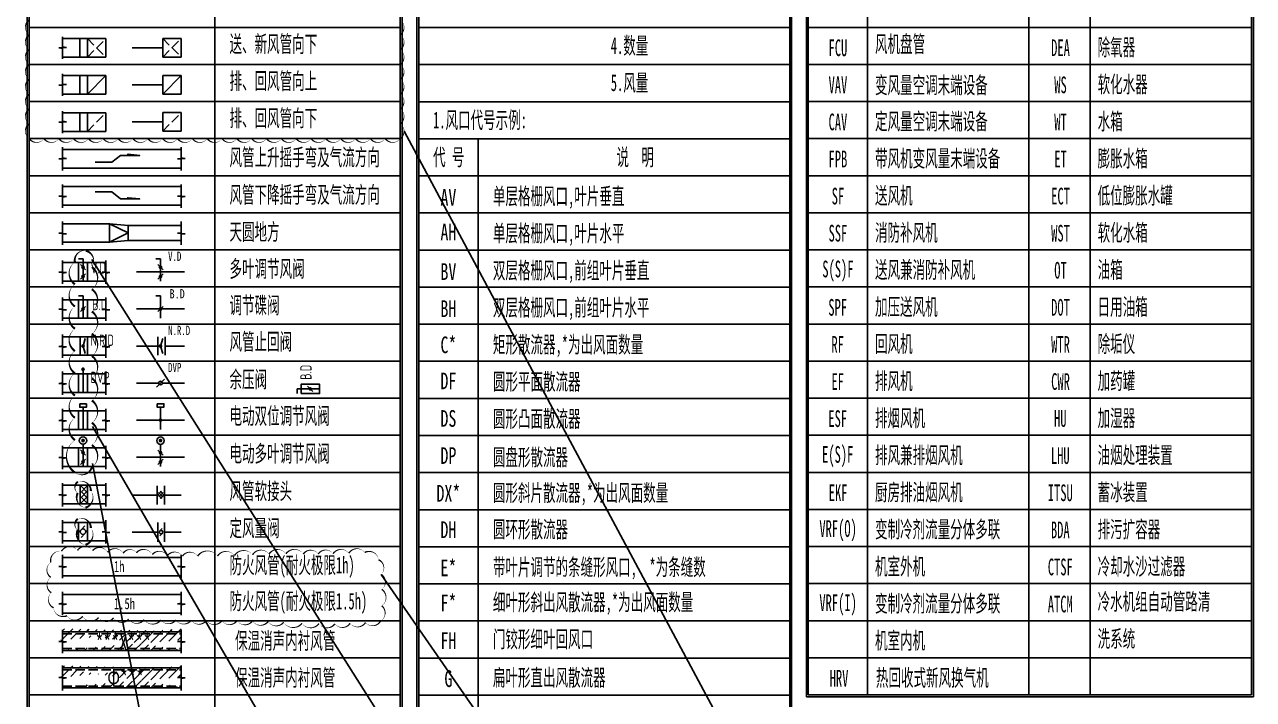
# Model space of a CAD drawing. Extents: x -671963 to 2381076, y -56129 to 1796010.
# Drawn here: x 22020 to 55144, y 24330 to 42527 of the extents above; entities that cross this region are included whole.
import ezdxf
from ezdxf.enums import TextEntityAlignment as Align

# ---------------------------------------------------------------- set-up
doc = ezdxf.new("R2010")
doc.units = 0
doc.header["$LTSCALE"] = 1000
doc.linetypes.add('DASH', pattern=[0.35, 0.25, -0.1])
doc.layers.get('0').update_dxf_attribs({"linetype": 'CONTINUOUS'})
for name, color, linetype in [('H-DAPP-AAPP', 3, 'CONTINUOUS'), ('H-DAPP-DAMP', 3, 'CONTINUOUS'), ('H-DAPP-EDAMP', 31, 'CONTINUOUS'), ('H-DIMS', 7, 'CONTINUOUS'), ('H-DIMS-DUCT', 7, 'CONTINUOUS'), ('H-DUCT', 2, 'CONTINUOUS'), ('H-DUCT-APPE', 7, 'CONTINUOUS'), ('H-EQUP-DAMP', 3, 'CONTINUOUS')]:
    doc.layers.add(name, color=color, linetype=linetype)
doc.layers.add('审图', color=6, linetype='CONTINUOUS', plot=False)
doc.styles.add('TH-STYLE1', font='', dxfattribs={"width": 0.7})
doc.styles.add('TH-STYLE3', font='tssdeng.shx', dxfattribs={"width": 0.8, "bigfont": 'tssdchn.shx'})
doc.styles.get('TH-STYLE1').set_extended_font_data('STFangsong')

# ---------------------------------------------------------------- blocks, each defined once
blk = doc.blocks.new('*U59')
at = {"layer": 'H-DAPP-DAMP'}
for p, q in [((500, -125), (-100, -125)), ((-100, -125), (-100, -250)), ((54, -196), (196, -54)), ((446, -196), (304, -54))]:
    blk.add_line(p, q, dxfattribs=at)
at = {"layer": 'H-DAPP-DAMP', "const_width": 50}
for points in [[(100, -125, 1), (150, -125, 1)], [(400, -125, -1), (350, -125, -1)]]:
    blk.add_lwpolyline(points, format="xyb", close=True, dxfattribs=at)
at = {"layer": 'H-DIMS-DUCT', "insert": (-297, 80), "char_height": 250, "width": 408.39, "attachment_point": 1, "rotation": 90, "style": 'TH-STYLE1'}
blk.add_mtext('V.D', dxfattribs=at)
blk = doc.blocks.new('*U64')
at = {"layer": 'H-DAPP-DAMP'}
for p, q in [((500, -125), (-100, -125)), ((-100, -125), (-100, -250)), ((321, -196), (179, -54))]:
    blk.add_line(p, q, dxfattribs=at)
at = {"layer": 'H-DAPP-DAMP', "const_width": 50}
for points in [[(225, -125, 1), (275, -125, 1)], [(275, -125, -1), (225, -125, -1)]]:
    blk.add_lwpolyline(points, format="xyb", close=True, dxfattribs=at)
at = {"layer": 'H-DIMS-DUCT', "style": 'TH-STYLE1', "width": 0.8}
blk.add_text('B.D', height=250, rotation=90, dxfattribs=at).set_placement((-158, 324), align=Align.MIDDLE)
blk = doc.blocks.new('*U63')
at = {"layer": 'H-DAPP-DAMP'}
for p, q in [((500, 0), (0, 0)), ((0, -200), (500, -200)), ((250, -125), (50, -65)), ((250, -125), (450, -65))]:
    blk.add_line(p, q, dxfattribs=at)
at = {"layer": 'H-DAPP-DAMP', "const_width": 50}
blk.add_lwpolyline([(225, -125, 1), (275, -125, 1)], format="xyb", close=True, dxfattribs=at)
at = {"layer": 'H-DIMS-DUCT', "insert": (-297, 80), "char_height": 250, "width": 9.17, "attachment_point": 1, "rotation": 90, "style": 'TH-STYLE1'}
blk.add_mtext('N.R.D', dxfattribs=at)
blk = doc.blocks.new('*U62')
at = {"layer": 'H-DAPP-DAMP'}
blk.add_line((144, -19), (356, -231), dxfattribs=at)
blk.add_circle((250, -125), 49.8, dxfattribs=at)
at = {"layer": 'H-DIMS-DUCT', "insert": (-297, 80), "char_height": 250, "width": 9.17, "attachment_point": 1, "rotation": 90, "style": 'TH-STYLE1'}
blk.add_mtext('DVP', dxfattribs=at)
blk = doc.blocks.new('*U61')
at = {"layer": 'H-DAPP-EDAMP'}
blk.add_line((500, -125), (-100, -125), dxfattribs=at)
blk.add_lwpolyline([(-190, -215), (-100, -215), (-100, -35), (-190, -35)], close=True, dxfattribs=at)
at = {"layer": 'H-DAPP-EDAMP', "const_width": 50}
blk.add_lwpolyline([(275, -125, -1), (225, -125, -1)], format="xyb", close=True, dxfattribs=at)
blk = doc.blocks.new('*U60')
at = {"layer": 'H-DAPP-EDAMP'}
for p, q in [((500, -125), (-100, -125)), ((54, -196), (196, -54)), ((446, -196), (304, -54))]:
    blk.add_line(p, q, dxfattribs=at)
at = {"layer": 'H-DAPP-EDAMP', "const_width": 50}
for points in [[(-225, -125, 1), (-175, -125, 1)], [(100, -125, 1), (150, -125, 1)], [(400, -125, -1), (350, -125, -1)]]:
    blk.add_lwpolyline(points, format="xyb", close=True, dxfattribs=at)
at = {"layer": 'H-DAPP-EDAMP'}
blk.add_circle((-200, -125), 100, dxfattribs=at)
blk = doc.blocks.new('*U101')
for p, q in [((0, 0), (0, -200)), ((500, 0), (0, 0)), ((500, -200), (500, 0)), ((0, -200), (500, -200)), ((24, -24), (183, -176)), ((183, -24), (24, -176)), ((171, -24), (329, -176)), ((329, -24), (171, -176)), ((317, -24), (476, -176)), ((476, -24), (317, -176))]:
    blk.add_line(p, q)
blk = doc.blocks.new('00000586Cent')
for p, q in [((-88, 88), (88, 265)), ((88, -88), (-88, -265))]:
    blk.add_line(p, q)
at = {"color": 0, "linetype": 'ByBlock', "lineweight": -2}
blk.add_circle((0, 0), 125, dxfattribs=at)
blk = doc.blocks.new('*U277')
for p, q in [((500, -125), (-100, -125)), ((-100, -125), (-100, -250)), ((54, -196), (196, -54)), ((446, -196), (304, -54))]:
    blk.add_line(p, q)
blk.add_lwpolyline([(0, -250), (500, -250), (500, 0), (0, 0)], close=True)
at = {"const_width": 50}
for points in [[(100, -125, 1), (150, -125, 1)], [(400, -125, -1), (350, -125, -1)]]:
    blk.add_lwpolyline(points, format="xyb", close=True, dxfattribs=at)
at = {"style": 'TH-STYLE3', "width": 0.7}
blk.add_text('V.D', height=300, rotation=90, dxfattribs=at).set_placement((294, 80))
blk = doc.blocks.new('*U276')
for p, q in [((500, -125), (-100, -125)), ((-100, -125), (-100, -250)), ((321, -196), (179, -54))]:
    blk.add_line(p, q)
blk.add_lwpolyline([(0, -250), (500, -250), (500, 0), (0, 0)], close=True)
at = {"const_width": 50}
for points in [[(225, -125, 1), (275, -125, 1)], [(275, -125, -1), (225, -125, -1)]]:
    blk.add_lwpolyline(points, format="xyb", close=True, dxfattribs=at)
at = {"style": 'TH-STYLE3', "width": 0.7}
blk.add_text('B.D', height=300, rotation=90, dxfattribs=at).set_placement((133, 324), align=Align.MIDDLE)
blk = doc.blocks.new('*U275')
for q in [(50, -65), (450, -65)]:
    blk.add_line((250, -125), q)
blk.add_lwpolyline([(0, -200), (500, -200), (500, 0), (0, 0)], close=True)
at = {"const_width": 50}
blk.add_lwpolyline([(225, -125, 1), (275, -125, 1)], format="xyb", close=True, dxfattribs=at)
at = {"style": 'TH-STYLE3', "width": 0.7}
blk.add_text('N.R.D', height=300, rotation=90, dxfattribs=at).set_placement((244, 77))
blk = doc.blocks.new('*U274')
blk.add_line((500, -125), (-100, -125))
blk.add_lwpolyline([(0, -250), (500, -250), (500, 0), (0, 0)], close=True)
at = {"const_width": 50}
blk.add_lwpolyline([(-149, -125, 1), (-99, -125, 1)], format="xyb", close=True, dxfattribs=at)
at = {"style": 'TH-STYLE3', "width": 0.7}
blk.add_text('DVP', height=300, rotation=90, dxfattribs=at).set_placement((244, 77))
blk = doc.blocks.new('*U273')
blk.add_line((500, -125), (-100, -125))
for points in [[(0, -250), (500, -250), (500, 0), (0, 0)], [(-190, -215), (-100, -215), (-100, -35), (-190, -35)]]:
    blk.add_lwpolyline(points, close=True)
blk = doc.blocks.new('*U272')
for p, q in [((500, -125), (-100, -125)), ((54, -196), (196, -54)), ((446, -196), (304, -54))]:
    blk.add_line(p, q)
blk.add_lwpolyline([(0, -250), (500, -250), (500, 0), (0, 0)], close=True)
at = {"const_width": 50}
for points in [[(-225, -125, 1), (-175, -125, 1)], [(100, -125, 1), (150, -125, 1)], [(400, -125, -1), (350, -125, -1)]]:
    blk.add_lwpolyline(points, format="xyb", close=True, dxfattribs=at)
blk.add_circle((-200, -125), 100)
blk = doc.blocks.new('*U271')
for p, q in [((0, 0), (500, 0)), ((0, 0), (0, -250)), ((500, -250), (0, -250)), ((500, -250), (500, 0))]:
    blk.add_line(p, q)
at = {"xscale": 0.6, "yscale": 0.6, "rotation": 270}
blk.add_blockref('00000586Cent', (250, -125), dxfattribs=at)
blk = doc.blocks.new('AI-风阀')
for p, q in [((500, -125), (-100, -125)), ((-100, -125), (-100, -250)), ((321, -196), (179, -54))]:
    blk.add_line(p, q)
blk.add_lwpolyline([(0, -250), (500, -250), (500, 0), (0, 0)], close=True)
at = {"const_width": 50}
for points in [[(225, -125, 1), (275, -125, 1)], [(275, -125, -1), (225, -125, -1)]]:
    blk.add_lwpolyline(points, format="xyb", close=True, dxfattribs=at)
at = {"style": 'TH-STYLE3', "width": 0.7}
blk.add_text('B.D', height=300, rotation=90, dxfattribs=at).set_placement((133, 324), align=Align.MIDDLE)

msp = doc.modelspace()

# ---------------------------------------------------------------- hatches: boundary and pattern name
at = {"layer": 'H-DUCT'}
h = msp.add_hatch(dxfattribs=at)
h.set_pattern_fill('ANSI31', color=256, scale=50, style=0)
h.set_pattern_definition([(45, (-177039.94, -14053.6), (-112.2532, 112.2532), [])])
edge = h.paths.add_edge_path()
edge.add_line((23043.9917, 25663.9562), (26243.9917, 25663.9562))
edge.add_line((23043.9917, 26163.9562), (26243.9917, 26163.9562))
edge.add_line((23043.9917, 26236.2417), (23043.9917, 25931.4356))
edge.add_line((23043.9917, 25890.6991), (23043.9917, 25607.3856))
edge.add_line((23043.9917, 25890.6991), (23152.589, 25906.7264))
edge.add_line((23152.589, 25906.7264), (22945.5308, 25917.0643))
edge.add_line((22945.5308, 25917.0643), (23043.9917, 25931.4356))
edge.add_line((26243.9917, 26236.2417), (26243.9917, 25931.4356))
edge.add_line((26243.9917, 25890.6991), (26243.9917, 25607.3856))
edge.add_line((26243.9917, 25890.6991), (26352.589, 25906.7264))
edge.add_line((26352.589, 25906.7264), (26145.5308, 25917.0643))
edge.add_line((26145.5308, 25917.0643), (26243.9917, 25931.4356))
h.paths.add_polyline_path([(24427.6845, 25691.0316), (24890.0936, 25691.0316), (24890.0936, 26143.7589), (24427.6845, 26143.7589)], flags=24)
h = msp.add_hatch(dxfattribs=at)
h.set_pattern_fill('ANSI31', color=256, scale=50, style=0)
h.set_pattern_definition([(45, (-177039.94, -15053.6), (-112.2532, 112.2532), [])])
edge = h.paths.add_edge_path()
edge.add_line((23043.9917, 24663.9562), (26243.9917, 24663.9562))
edge.add_line((23043.9917, 25163.9562), (26243.9917, 25163.9562))
edge.add_line((23043.9917, 25236.2417), (23043.9917, 24931.4356))
edge.add_line((23043.9917, 24890.6991), (23043.9917, 24607.3856))
edge.add_line((23043.9917, 24890.6991), (23152.589, 24906.7264))
edge.add_line((23152.589, 24906.7264), (22945.5308, 24917.0643))
edge.add_line((22945.5308, 24917.0643), (23043.9917, 24931.4356))
edge.add_line((26243.9917, 25236.2417), (26243.9917, 24931.4356))
edge.add_line((26243.9917, 24890.6991), (26243.9917, 24607.3856))
edge.add_line((26243.9917, 24890.6991), (26352.589, 24906.7264))
edge.add_line((26352.589, 24906.7264), (26145.5308, 24917.0643))
edge.add_line((26145.5308, 24917.0643), (26243.9917, 24931.4356))
h.paths.add_polyline_path([(24427.6845, 24691.0316), (24890.0936, 24691.0316), (24890.0936, 25143.7589), (24427.6845, 25143.7589)], flags=24)

# ---------------------------------------------------------------- linework, layer by layer
at = {"layer": 'H-DAPP-AAPP'}
for p, q in [((23505.4558, 41647.2549), (23505.4558, 42147.2549)), ((23505.4558, 40651.8223), (23505.4558, 41151.8223)), ((23505.4558, 39647.2549), (23505.4558, 40147.2549)), ((24308.1823, 37158.1055), (24308.1823, 36658.1055)), ((24808.1823, 37108.1055), (24808.1823, 36708.1055))]:
    msp.add_line(p, q, dxfattribs=at)
at = {"layer": 'H-DAPP-DAMP'}
for p, q in [((25589.8628, 29589.6915), (25589.8628, 30089.6915)), ((25592.5108, 29869.1065), (25717.6074, 29744.0099)), ((25596.8121, 29828.1143), (25713.36, 29944.6622)), ((25631.4016, 29907.9974), (25756.4983, 29782.9008)), ((25635.703, 29789.2234), (25752.2509, 29905.7713)), ((25670.2925, 29946.8883), (25795.3892, 29821.7916)), ((25674.5939, 29750.3326), (25791.1417, 29866.8804)), ((25789.8628, 29589.6915), (25789.8628, 30089.6915)), ((25609.7428, 29097.6915), (25609.7428, 28581.6915)), ((25609.8028, 28599.6915, 1800), (25609.8028, 29079.6915, 1800)), ((25609.8028, 28989.6915), (25609.8028, 28599.6915)), ((25789.8028, 28599.6915, 1800), (25789.8028, 29079.6915, 1800)), ((25789.8028, 28989.6915), (25789.8028, 28599.6915)), ((25789.8628, 29097.6915), (25789.8628, 28581.6915))]:
    msp.add_line(p, q, dxfattribs=at)
at = {"layer": 'H-DIMS'}
for p, q in [((22093.9917, 6390.5536), (22093.9917, 54502.2549)), ((22143.9917, 6440.5536), (22143.9917, 54452.2549)), ((27143.9917, 6440.5536), (27143.9917, 54452.2549)), ((32143.9917, 6440.5536), (32143.9917, 54452.2549)), ((32193.9917, 6390.5536), (32193.9917, 54502.2549)), ((32593.9913, 6396.4042), (32593.9913, 54508.1055)), ((32643.9913, 6446.4042), (32643.9913, 54458.1055)), ((42643.9913, 6446.4042), (42643.9913, 54452.2549)), ((42693.9913, 6396.4042), (42693.9913, 54502.2549)), ((43093.9916, 24402.2549), (43093.9916, 54502.2549)), ((43143.9916, 24452.2549), (43143.9916, 54452.2549)), ((44743.9916, 24452.2549), (44743.9916, 54452.2549)), ((49093.9916, 24452.2549), (49093.9916, 54452.2549)), ((50743.9916, 24452.2549), (50743.9916, 54452.2549)), ((55093.9912, 24452.2549), (55093.9912, 54452.2549)), ((55143.9912, 24402.2549), (55143.9912, 54502.2549)), ((22143.9917, 42452.2549), (32143.9917, 42452.2549)), ((22143.9917, 42452.2549), (32143.9917, 42452.2549)), ((32643.9913, 42446.4042), (42643.9913, 42446.4042)), ((43143.9916, 42452.2549), (55093.9912, 42452.2549)), ((22143.9917, 41452.2549), (32143.9917, 41452.2549)), ((32643.9913, 41446.4042), (42643.9913, 41446.4042)), ((43143.9916, 41452.2549), (55093.9912, 41452.2549)), ((22143.9917, 40452.2549), (32143.9917, 40452.2549)), ((22143.9917, 40452.2549), (32143.9917, 40452.2549)), ((32643.9913, 40446.4042), (42643.9913, 40446.4042)), ((43143.9916, 40452.2549), (55093.9912, 40452.2549)), ((22143.9917, 39452.2549), (32143.9917, 39452.2549)), ((32643.9913, 39446.4042), (42643.9913, 39446.4042)), ((34243.9913, 11434.7029), (34243.9913, 39434.7029)), ((43143.9916, 39452.2549), (55093.9912, 39452.2549)), ((22143.9917, 38452.2549), (32143.9917, 38452.2549)), ((32643.9913, 38446.4042), (42643.9913, 38446.4042)), ((43143.9916, 38452.2549), (55093.9912, 38452.2549)), ((22143.9917, 37452.2549), (32143.9917, 37452.2549)), ((32643.9913, 37446.4042), (42643.9913, 37446.4042)), ((43143.9916, 37452.2549), (55093.9912, 37452.2549)), ((22143.9917, 36452.2549), (32143.9917, 36452.2549)), ((32643.9913, 36446.4042), (42643.9913, 36446.4042)), ((43143.9916, 36452.2549), (55093.9912, 36452.2549)), ((22143.9917, 35452.2549), (32143.9917, 35452.2549)), ((32643.9913, 35446.4042), (42643.9913, 35446.4042)), ((43143.9916, 35452.2549), (55093.9912, 35452.2549)), ((22143.9917, 34452.2549), (32143.9917, 34452.2549)), ((43143.9916, 34452.2549), (55093.9912, 34452.2549)), ((32643.9913, 34446.4042), (42643.9913, 34446.4042)), ((22143.9917, 33452.2549), (32143.9917, 33452.2549)), ((32643.9913, 33446.4042), (42643.9913, 33446.4042)), ((43143.9916, 33452.2549), (55093.9912, 33452.2549)), ((22143.9917, 32452.2549), (32143.9917, 32452.2549)), ((32643.9913, 32446.4042), (42643.9913, 32446.4042)), ((43143.9916, 32452.2549), (55093.9912, 32452.2549)), ((22143.9917, 31452.2549), (32143.9917, 31452.2549)), ((32643.9913, 31446.4042), (42643.9913, 31446.4042)), ((43143.9916, 31452.2549), (55093.9912, 31452.2549)), ((22143.9917, 30452.2549), (32143.9917, 30452.2549)), ((32643.9913, 30446.4042), (42643.9913, 30446.4042)), ((43143.9916, 30452.2549), (55093.9912, 30452.2549)), ((22143.9917, 29452.2549), (32143.9917, 29452.2549)), ((32643.9913, 29446.4042), (42643.9913, 29446.4042)), ((43143.9916, 29452.2549), (55093.9912, 29452.2549)), ((22143.9917, 28452.2549), (32143.9917, 28452.2549)), ((32643.9913, 28446.4042), (42643.9913, 28446.4042)), ((43143.9916, 28452.2549), (55093.9912, 28452.2549)), ((22143.9917, 27452.2549), (32143.9917, 27452.2549)), ((32643.9913, 27446.4042), (42643.9913, 27446.4042)), ((43143.9916, 27452.2549), (55093.9912, 27452.2549)), ((22143.9917, 26452.2549), (32143.9917, 26452.2549)), ((32643.9913, 26446.4042), (42643.9913, 26446.4042)), ((43143.9916, 26452.2549), (55093.9912, 26452.2549)), ((22143.9917, 25452.2549), (32143.9917, 25452.2549)), ((32643.9913, 25446.4042), (42643.9913, 25446.4042)), ((43143.9916, 25452.2549), (55093.9912, 25452.2549)), ((22143.9917, 24452.2549), (32143.9917, 24452.2549)), ((32643.9913, 24446.4042), (42643.9913, 24446.4042)), ((43093.9916, 24402.2549), (55143.9912, 24402.2549)), ((43143.9916, 24452.2549), (55093.9912, 24452.2549))]:
    msp.add_line(p, q, dxfattribs=at)
at = {"layer": 'H-DIMS-DUCT'}
for p, q in [((23043.9917, 41923.4512), (23043.9917, 42195.4888)), ((23152.589, 41907.4238), (22945.5308, 41897.0859)), ((22945.5308, 41897.0859), (23043.9917, 41882.7146)), ((23043.9917, 41923.4512), (23152.589, 41907.4238)), ((23043.9917, 41601.6005), (23043.9917, 41882.7146)), ((23043.9917, 40923.4512), (23043.9917, 41195.4888)), ((23712.3591, 40651.8223), (24212.3591, 41151.8223)), ((25743.9917, 40652.2549), (26243.9917, 41152.2549)), ((23152.589, 40907.4238), (22945.5308, 40897.0859)), ((22945.5308, 40897.0859), (23043.9917, 40882.7146)), ((23043.9917, 40923.4512), (23152.589, 40907.4238)), ((23043.9917, 40601.6005), (23043.9917, 40882.7146)), ((23043.9917, 39923.4512), (23043.9917, 40195.4888)), ((23152.589, 39907.4238), (22945.5308, 39897.0859)), ((22945.5308, 39897.0859), (23043.9917, 39882.7146)), ((23043.9917, 39923.4512), (23152.589, 39907.4238)), ((23043.9917, 39601.6005), (23043.9917, 39882.7146)), ((23043.9917, 38934.5438), (23043.9917, 39217.8572)), ((26243.9917, 38934.5438), (26243.9917, 39217.8572)), ((23152.589, 38918.5165), (22945.5308, 38908.1786)), ((22945.5308, 38908.1786), (23043.9917, 38893.8073)), ((23043.9917, 38934.5438), (23152.589, 38918.5165)), ((23043.9917, 38589.0011), (23043.9917, 38893.8073)), ((26352.589, 38918.5165), (26145.5308, 38908.1786)), ((26145.5308, 38908.1786), (26243.9917, 38893.8073)), ((26243.9917, 38934.5438), (26352.589, 38918.5165)), ((26243.9917, 38589.0011), (26243.9917, 38893.8073)), ((23043.9917, 38217.8572), (23043.9917, 37913.0511)), ((26243.9917, 38217.8572), (26243.9917, 37913.0511)), ((22945.5308, 37898.6798), (23043.9917, 37913.0511)), ((23152.589, 37888.3419), (22945.5308, 37898.6798)), ((23043.9917, 37872.3145), (23152.589, 37888.3419)), ((23043.9917, 37872.3145), (23043.9917, 37589.0011)), ((26145.5308, 37898.6798), (26243.9917, 37913.0511)), ((26352.589, 37888.3419), (26145.5308, 37898.6798)), ((26243.9917, 37872.3145), (26352.589, 37888.3419)), ((26243.9917, 37872.3145), (26243.9917, 37589.0011)), ((23043.9917, 37217.8572), (23043.9917, 36913.0511)), ((26243.9917, 37217.8572), (26243.9917, 36913.0511)), ((22945.5308, 36898.6798), (23043.9917, 36913.0511)), ((23152.589, 36888.3419), (22945.5308, 36898.6798)), ((23043.9917, 36872.3145), (23152.589, 36888.3419)), ((23043.9917, 36872.3145), (23043.9917, 36589.0011)), ((26145.5308, 36898.6798), (26243.9917, 36913.0511)), ((26352.589, 36888.3419), (26145.5308, 36898.6798)), ((26243.9917, 36872.3145), (26352.589, 36888.3419)), ((26243.9917, 36872.3145), (26243.9917, 36589.0011)), ((23043.9917, 36167.8572), (23043.9917, 35863.0511)), ((24212.3591, 36167.8572), (24212.3591, 35863.0511)), ((22945.5308, 35848.6798), (23043.9917, 35863.0511)), ((23152.589, 35838.3419), (22945.5308, 35848.6798)), ((23043.9917, 35822.3145), (23152.589, 35838.3419)), ((23043.9917, 35822.3145), (23043.9917, 35539.0011)), ((24113.8981, 35848.6798), (24212.3591, 35863.0511)), ((24320.9564, 35838.3419), (24113.8981, 35848.6798)), ((24212.3591, 35822.3145), (24320.9564, 35838.3419)), ((24212.3591, 35822.3145), (24212.3591, 35539.0011)), ((23043.9917, 35167.8572), (23043.9917, 34863.0511)), ((24212.3591, 35167.8572), (24212.3591, 34863.0511)), ((22945.5308, 34848.6798), (23043.9917, 34863.0511)), ((23152.589, 34838.3419), (22945.5308, 34848.6798)), ((23043.9917, 34822.3145), (23152.589, 34838.3419)), ((23043.9917, 34822.3145), (23043.9917, 34539.0011)), ((24113.8981, 34848.6798), (24212.3591, 34863.0511)), ((24320.9564, 34838.3419), (24113.8981, 34848.6798)), ((24212.3591, 34822.3145), (24320.9564, 34838.3419)), ((24212.3591, 34822.3145), (24212.3591, 34539.0011)), ((23043.9917, 34167.8572), (23043.9917, 33863.0511)), ((24212.3591, 34167.8572), (24212.3591, 33863.0511)), ((22945.5308, 33848.6798), (23043.9917, 33863.0511)), ((23152.589, 33838.3419), (22945.5308, 33848.6798)), ((23043.9917, 33822.3145), (23152.589, 33838.3419)), ((23043.9917, 33822.3145), (23043.9917, 33539.0011)), ((24113.8981, 33848.6798), (24212.3591, 33863.0511)), ((24320.9564, 33838.3419), (24113.8981, 33848.6798)), ((24212.3591, 33822.3145), (24320.9564, 33838.3419)), ((24212.3591, 33822.3145), (24212.3591, 33539.0011)), ((23043.9917, 33167.8572), (23043.9917, 32863.0511)), ((24212.3591, 33167.8572), (24212.3591, 32863.0511)), ((22945.5308, 32848.6798), (23043.9917, 32863.0511)), ((23152.589, 32838.3419), (22945.5308, 32848.6798)), ((23043.9917, 32822.3145), (23152.589, 32838.3419)), ((23043.9917, 32822.3145), (23043.9917, 32539.0011)), ((24113.8981, 32848.6798), (24212.3591, 32863.0511)), ((24320.9564, 32838.3419), (24113.8981, 32848.6798)), ((24212.3591, 32822.3145), (24320.9564, 32838.3419)), ((24212.3591, 32822.3145), (24212.3591, 32539.0011)), ((23043.9917, 32169.675), (23043.9917, 31864.8689)), ((24212.3591, 32169.675), (24212.3591, 31864.8689)), ((22945.5308, 31850.4976), (23043.9917, 31864.8689)), ((23152.589, 31840.1597), (22945.5308, 31850.4976)), ((23043.9917, 31824.1323), (23152.589, 31840.1597)), ((23043.9917, 31824.1323), (23043.9917, 31540.8189)), ((24113.8981, 31850.4976), (24212.3591, 31864.8689)), ((24320.9564, 31840.1597), (24113.8981, 31850.4976)), ((24212.3591, 31824.1323), (24320.9564, 31840.1597)), ((24212.3591, 31824.1323), (24212.3591, 31540.8189)), ((23043.9917, 31169.675), (23043.9917, 30864.8689)), ((24212.3591, 31169.675), (24212.3591, 30864.8689)), ((22945.5308, 30850.4976), (23043.9917, 30864.8689)), ((23152.589, 30840.1597), (22945.5308, 30850.4976)), ((23043.9917, 30824.1323), (23152.589, 30840.1597)), ((23043.9917, 30824.1323), (23043.9917, 30540.8189)), ((24113.8981, 30850.4976), (24212.3591, 30864.8689)), ((24320.9564, 30840.1597), (24113.8981, 30850.4976)), ((24212.3591, 30824.1323), (24320.9564, 30840.1597)), ((24212.3591, 30824.1323), (24212.3591, 30540.8189)), ((23043.9917, 30163.8244), (23043.9917, 29859.0182)), ((24212.3591, 30163.8244), (24212.3591, 29859.0182)), ((22945.5308, 29844.6469), (23043.9917, 29859.0182)), ((23152.589, 29834.309), (22945.5308, 29844.6469)), ((23043.9917, 29818.2817), (23152.589, 29834.309)), ((23043.9917, 29818.2817), (23043.9917, 29534.9683)), ((24113.8981, 29844.6469), (24212.3591, 29859.0182)), ((24320.9564, 29834.309), (24113.8981, 29844.6469)), ((24212.3591, 29818.2817), (24320.9564, 29834.309)), ((24212.3591, 29818.2817), (24212.3591, 29534.9683)), ((23043.9917, 29163.8244), (23043.9917, 28859.0182)), ((24212.3591, 29163.8244), (24212.3591, 28859.0182)), ((22945.5308, 28844.6469), (23043.9917, 28859.0182)), ((23152.589, 28834.309), (22945.5308, 28844.6469)), ((23043.9917, 28818.2817), (23152.589, 28834.309)), ((23043.9917, 28818.2817), (23043.9917, 28534.9683)), ((24113.8981, 28844.6469), (24212.3591, 28859.0182)), ((24320.9564, 28834.309), (24113.8981, 28844.6469)), ((24212.3591, 28818.2817), (24320.9564, 28834.309)), ((24212.3591, 28818.2817), (24212.3591, 28534.9683)), ((23043.9917, 28230.3911), (23043.9917, 27925.5849)), ((26243.9917, 28230.3911), (26243.9917, 27925.5849)), ((22945.5308, 27911.2136), (23043.9917, 27925.5849)), ((23152.589, 27900.8758), (22945.5308, 27911.2136)), ((23043.9917, 27884.8484), (23152.589, 27900.8758)), ((23043.9917, 27884.8484), (23043.9917, 27601.535)), ((26145.5308, 27911.2136), (26243.9917, 27925.5849)), ((26352.589, 27900.8758), (26145.5308, 27911.2136)), ((26243.9917, 27884.8484), (26352.589, 27900.8758)), ((26243.9917, 27884.8484), (26243.9917, 27601.535)), ((23043.9917, 27230.3911), (23043.9917, 26925.5849)), ((26243.9917, 27230.3911), (26243.9917, 26925.5849)), ((22945.5308, 26911.2136), (23043.9917, 26925.5849)), ((23152.589, 26900.8758), (22945.5308, 26911.2136)), ((23043.9917, 26884.8484), (23152.589, 26900.8758)), ((23043.9917, 26884.8484), (23043.9917, 26601.535)), ((26145.5308, 26911.2136), (26243.9917, 26925.5849)), ((26352.589, 26900.8758), (26145.5308, 26911.2136)), ((26243.9917, 26884.8484), (26352.589, 26900.8758)), ((26243.9917, 26884.8484), (26243.9917, 26601.535)), ((23043.9917, 26209.2649), (23043.9917, 25904.4587)), ((26243.9917, 26209.2649), (26243.9917, 25904.4587)), ((22945.5308, 25890.0874), (23043.9917, 25904.4587)), ((23152.589, 25879.7496), (22945.5308, 25890.0874)), ((23043.9917, 25863.7222), (23152.589, 25879.7496)), ((23043.9917, 25863.7222), (23043.9917, 25580.4088)), ((26145.5308, 25890.0874), (26243.9917, 25904.4587)), ((26352.589, 25879.7496), (26145.5308, 25890.0874)), ((26243.9917, 25863.7222), (26352.589, 25879.7496)), ((26243.9917, 25863.7222), (26243.9917, 25580.4088)), ((23043.9917, 25240.4248), (23043.9917, 24935.6187)), ((26243.9917, 25240.4248), (26243.9917, 24935.6187)), ((22945.5308, 24921.2474), (23043.9917, 24935.6187)), ((23152.589, 24910.9095), (22945.5308, 24921.2474)), ((23043.9917, 24894.8822), (23152.589, 24910.9095)), ((23043.9917, 24894.8822), (23043.9917, 24572.0556)), ((26145.5308, 24921.2474), (26243.9917, 24935.6187)), ((26352.589, 24910.9095), (26145.5308, 24921.2474)), ((26243.9917, 24894.8822), (26352.589, 24910.9095)), ((26243.9917, 24894.8822), (26243.9917, 24572.0556))]:
    msp.add_line(p, q, dxfattribs=at)
at = {"layer": 'H-DIMS-DUCT', "linetype": 'DASH'}
for p, q in [((23712.3591, 41647.2549), (24212.3591, 42147.2549)), ((23712.3591, 42147.2549), (24212.3591, 41647.2549)), ((25743.9917, 41652.2549), (26243.9917, 42152.2549)), ((25743.9917, 42152.2549), (26243.9917, 41652.2549)), ((23712.3591, 39647.2549), (24212.3591, 40147.2549)), ((25743.9917, 39652.2549), (26243.9917, 40152.2549))]:
    msp.add_line(p, q, dxfattribs=at)
at = {"layer": 'H-DIMS-DUCT'}
for points in [[(23922.7918, 38819.8656), (24371.4546, 38819.8656), (24607.5382, 38993.6269), (25125.2258, 38993.6269), (24803.1091, 39028.1163), (24866.382, 38993.6269)], [(23922.7918, 38012.4347), (24371.4546, 38012.4347), (24607.5382, 37824.4981), (25125.2258, 37824.4981), (24803.1091, 37858.9875), (24866.382, 37824.4981)]]:
    msp.add_lwpolyline(points, dxfattribs=at)
at = {"layer": 'H-DUCT'}
for p, q in [((23043.9917, 42147.2549), (24212.3591, 42147.2549)), ((23712.3591, 41647.2549), (23712.3591, 42147.2549)), ((24212.3591, 41647.2549), (24212.3591, 42147.2549)), ((25743.9917, 41652.2549), (25743.9917, 42152.2549)), ((25743.9917, 42152.2549), (26243.9917, 42152.2549)), ((26243.9917, 41652.2549), (26243.9917, 42152.2549)), ((24923.5836, 41902.2549), (25743.9917, 41902.2549)), ((23043.9917, 41647.2549), (24212.3591, 41647.2549)), ((25743.9917, 41652.2549), (26243.9917, 41652.2549)), ((23043.9917, 41151.8223), (24212.3591, 41151.8223)), ((23712.3591, 40651.8223), (23712.3591, 41151.8223)), ((24212.3591, 40651.8223), (24212.3591, 41151.8223)), ((25743.9917, 41152.2549), (26243.9917, 41152.2549)), ((25743.9917, 40652.2549), (25743.9917, 41152.2549)), ((26243.9917, 40652.2549), (26243.9917, 41152.2549)), ((24923.5836, 40902.2549), (25743.9917, 40902.2549)), ((23043.9917, 40651.8223), (24212.3591, 40651.8223)), ((25743.9917, 40652.2549), (26243.9917, 40652.2549)), ((23043.9917, 40147.2549), (24212.3591, 40147.2549)), ((23712.3591, 39647.2549), (23712.3591, 40147.2549)), ((24212.3591, 39647.2549), (24212.3591, 40147.2549)), ((25743.9917, 40152.2549), (26243.9917, 40152.2549)), ((25743.9917, 39652.2549), (25743.9917, 40152.2549)), ((26243.9917, 39652.2549), (26243.9917, 40152.2549)), ((24923.5836, 39902.2549), (25743.9917, 39902.2549)), ((23043.9917, 39647.2549), (24212.3591, 39647.2549)), ((25743.9917, 39652.2549), (26243.9917, 39652.2549)), ((23043.9917, 39158.1055), (26243.9917, 39158.1055)), ((23043.9917, 38658.1055), (26243.9917, 38658.1055)), ((23043.9917, 38158.1055), (26243.9917, 38158.1055)), ((23043.9917, 37658.1055), (26243.9917, 37658.1055)), ((23043.9917, 37158.1055), (24308.1823, 37158.1055)), ((24808.1823, 36908.1055), (24308.1823, 37158.1055)), ((24308.1823, 37158.1055), (24808.1823, 37108.1055)), ((24808.1823, 37108.1055), (26243.9917, 37108.1055)), ((24808.1823, 36908.1055), (24308.1823, 36658.1055)), ((23043.9917, 36658.1055), (24308.1823, 36658.1055)), ((24308.1823, 36658.1055), (24808.1823, 36708.1055)), ((24808.1823, 36708.1055), (26243.9917, 36708.1055)), ((23043.9917, 36108.1055), (24212.3591, 36108.1055)), ((25033.5954, 35858.1055), (26333.5954, 35858.1055)), ((23043.9917, 35608.1055), (24212.3591, 35608.1055)), ((23043.9917, 35108.1055), (24212.3591, 35108.1055)), ((25033.5954, 34858.1055), (26333.5954, 34858.1055)), ((23043.9917, 34608.1055), (24212.3591, 34608.1055)), ((23043.9917, 34108.1055), (24212.3591, 34108.1055)), ((25033.5954, 33858.1055), (25608.5954, 33858.1055)), ((25808.5954, 33858.1055), (26333.5954, 33858.1055)), ((23043.9917, 33608.1055), (24212.3591, 33608.1055)), ((23043.9917, 33108.1055), (24212.3591, 33108.1055)), ((25033.5954, 32858.1055), (25633.7649, 32858.1055)), ((25733.4258, 32858.1055), (26333.5954, 32858.1055)), ((23043.9917, 32608.1055), (24212.3591, 32608.1055)), ((23043.9917, 32109.9233), (24212.3591, 32109.9233)), ((25033.5954, 31861.0309), (26333.5954, 31861.0309)), ((23043.9917, 31609.9233), (24212.3591, 31609.9233)), ((23043.9917, 31109.9233), (24212.3591, 31109.9233)), ((25033.5954, 30858.1055), (26333.5954, 30858.1055)), ((23043.9917, 30609.9233), (24212.3591, 30609.9233)), ((23043.9917, 30104.0727), (24212.3591, 30104.0727)), ((24923.5836, 29839.6915), (25589.8628, 29839.6915)), ((25789.8628, 29839.6915), (26243.9917, 29839.6915)), ((23043.9917, 29604.0727), (24212.3591, 29604.0727)), ((23043.9917, 29104.0727), (24212.3591, 29104.0727)), ((24923.5836, 28839.6915), (25589.8628, 28839.6915)), ((25789.8628, 28839.6915), (26243.9917, 28839.6915)), ((23043.9917, 28604.0727), (24212.3591, 28604.0727)), ((23043.9917, 28158.1055), (26243.9917, 28158.1055)), ((23043.9917, 27658.1055), (26243.9917, 27658.1055)), ((23043.9917, 27158.1055), (26243.9917, 27158.1055)), ((23043.9917, 26658.1055), (26243.9917, 26658.1055)), ((23043.9917, 26149.5132), (26243.9917, 26149.5132)), ((23043.9917, 25649.5132), (26243.9917, 25649.5132)), ((23043.9917, 25180.6731), (26243.9917, 25180.6731)), ((23043.9917, 24641.16), (26243.9917, 24641.16))]:
    msp.add_line(p, q, dxfattribs=at)
at = {"layer": 'H-DUCT-APPE', "linetype": 'DASH'}
for p, q in [((23043.9917, 26099.5132), (26243.9917, 26099.5132)), ((23043.9917, 25699.5132), (26243.9917, 25699.5132)), ((23043.9917, 25130.6731), (26243.9917, 25130.6731)), ((23043.9917, 24691.16), (26243.9917, 24691.16))]:
    msp.add_line(p, q, dxfattribs=at)
at = {"layer": '审图'}
for p, q in [((32248.1051, 39652.2549), (51968.5597, 2856.7358)), ((31634.0016, 27700.7375), (49791.9228, 1437.5284))]:
    msp.add_line(p, q, dxfattribs=at)
at = {"layer": '审图', "color": 6}
for p, q in [((23833.5789, 36195.6276), (44890.6369, 2856.7358)), ((40571.3257, 2856.7358), (23850.8803, 31692.4599)), ((29400.6587, 1489.2543), (23850.8803, 30692.4599))]:
    msp.add_line(p, q, dxfattribs=at)
at = {"layer": '审图'}
msp.add_lwpolyline([(32143.9917, 42652.2549, 0, 40, -0.52056705), (32143.9917, 42252.2549, 0, 40, -0.52056705), (32143.9917, 41852.2549, 0, 40, -0.52056705), (32143.9917, 41452.2549, 0, 40, -0.52056705), (32143.9917, 41052.2549, 0, 40, -0.52056705), (32143.9917, 40652.2549, 0, 40, -0.52056705), (32143.9917, 40252.2549, 0, 40, -0.52056705), (32143.9917, 39852.2549, 0, 40, -0.52056705), (32143.9917, 39452.2549, 0, 40, -0.52056705), (31743.9917, 39452.2549, 0, 40, -0.52056705), (31343.9917, 39452.2549, 0, 40, -0.52056705), (30943.9917, 39452.2549, 0, 40, -0.52056705), (30543.9917, 39452.2549, 0, 40, -0.52056705), (30143.9917, 39452.2549, 0, 40, -0.52056705), (29743.9917, 39452.2549, 0, 40, -0.52056705), (29343.9917, 39452.2549, 0, 40, -0.52056705), (28943.9917, 39452.2549, 0, 40, -0.52056705), (28543.9917, 39452.2549, 0, 40, -0.52056705), (28143.9917, 39452.2549, 0, 40, -0.52056705), (27743.9917, 39452.2549, 0, 40, -0.52056705), (27343.9917, 39452.2549, 0, 40, -0.52056705), (26943.9917, 39452.2549, 0, 40, -0.52056705), (26543.9917, 39452.2549, 0, 40, -0.52056705), (26143.9917, 39452.2549, 0, 40, -0.52056705), (25743.9917, 39452.2549, 0, 40, -0.52056705), (25343.9917, 39452.2549, 0, 40, -0.52056705), (24943.9917, 39452.2549, 0, 40, -0.52056705), (24543.9917, 39452.2549, 0, 40, -0.52056705), (24143.9917, 39452.2549, 0, 40, -0.52056705), (23743.9917, 39452.2549, 0, 40, -0.52056705), (23343.9917, 39452.2549, 0, 40, -0.52056705), (22943.9917, 39452.2549, 0, 40, -0.52056705), (22543.9917, 39452.2549, 0, 40, -0.52056705), (22143.9917, 39452.2549, 0, 40, -0.52056705), (22143.9917, 39852.2549, 0, 40, -0.52056705), (22143.9917, 40252.2549, 0, 40, -0.52056705), (22143.9917, 40652.2549, 0, 40, -0.52056705), (22143.9917, 41052.2549, 0, 40, -0.52056705), (22143.9917, 41452.2549, 0, 40, -0.52056705), (22143.9917, 41852.2549, 0, 40, -0.52056705), (22143.9917, 42252.2549, 0, 40, -0.52056705), (22143.9917, 42652.2549, 0, 40, -0.52056705)], format="xyseb", dxfattribs=at)
at = {"layer": '审图', "color": 6}
for points in [[(23376.9517, 30446.4042, 0, 60, 0.52056705), (23833.5789, 30589.7769, 0, 60, 0.52056705), (23833.5789, 31189.7769, 0, 60, 0.52056705), (23833.5789, 31789.7769, 0, 60, 0.52056705), (23833.5789, 32389.7769, 0, 60, 0.52056705), (23833.5789, 32989.7769, 0, 60, 0.52056705), (23833.5789, 33589.7769, 0, 60, 0.52056705), (23833.5789, 34189.7769, 0, 60, 0.52056705), (23833.5789, 34789.7769, 0, 60, 0.52056705), (23833.5789, 35389.7769, 0, 60, 0.52056705), (23833.5789, 35989.7769, 0, 60, 0.52056705), (23672.3012, 36428.4992, 0, 60, 0.52056705), (23376.9517, 36123.8487, 0, 60, 0.52056705), (23376.9517, 35523.8487, 0, 60, 0.52056705), (23376.9517, 34923.8487, 0, 60, 0.52056705), (23376.9517, 34323.8487, 0, 60, 0.52056705), (23376.9517, 33723.8487, 0, 60, 0.52056705), (23376.9517, 33123.8487, 0, 60, 0.52056705), (23376.9517, 32523.8487, 0, 60, 0.52056705), (23376.9517, 31923.8487, 0, 60, 0.52056705), (23376.9517, 31323.8487, 0, 60, 0.52056705)], [(23454.7248, 30198.1189, 0, 60, -0.52056705), (23807.616, 29951.0102, 0, 60, -0.52056705), (23659.1112, 29499.515, 0, 60, -0.52056705), (23454.7248, 29895.1286, 0, 60, -0.52056705)], [(23454.7248, 29198.1189, 0, 60, -0.52056705), (23807.616, 28951.0102, 0, 60, -0.52056705), (23659.1112, 28499.515, 0, 60, -0.52056705), (23454.7248, 28895.1286, 0, 60, -0.52056705)]]:
    msp.add_lwpolyline(points, format="xyseb", close=True, dxfattribs=at)
at = {"layer": '审图'}
msp.add_lwpolyline([(24678.7925, 28271.3298, 0, 40, 0.52056705), (24255.6241, 28299.5242, 0, 40, 0.52056705), (24255.6241, 28299.5242, 0, 40, 0.52056705), (23853.6129, 28341.8151, 0, 40, 0.52056705), (23853.6129, 28341.8151, 0, 40, 0.52056705), (23444.5503, 28348.8633, 0, 40, 0.52056705), (23444.5503, 28348.8633, 0, 40, 0.52056705), (23014.3305, 28327.7171, 0, 40, 0.52056705), (23014.3305, 28327.7171, 0, 40, 0.52056705), (22725.1658, 28024.6342, 0, 40, 0.52056705), (22725.1658, 28024.6342, 0, 40, 0.52056705), (22725.1658, 27622.873, 0, 40, 0.52056705), (22725.1658, 27622.873, 0, 40, 0.52056705), (22739.2716, 27207.0154, 0, 40, 0.52056705), (22739.2716, 27207.0154, 0, 40, 0.52056705), (22802.7463, 26798.206, 0, 40, 0.52056705), (22802.7463, 26798.206, 0, 40, 0.52056705), (23162.44, 26586.7531, 0, 40, 0.52056705), (23162.44, 26586.7531, 0, 40, 0.52056705), (23585.6084, 26572.6551, 0, 40, 0.52056705), (23585.6084, 26572.6551, 0, 40, 0.52056705), (24015.8283, 26537.414, 0, 40, 0.52056705), (24015.8283, 26537.414, 0, 40, 0.52056705), (24417.8394, 26530.3642, 0, 40, 0.52056705), (24417.8394, 26530.3642, 0, 40, 0.52056705), (24826.902, 26495.1231, 0, 40, 0.52056705), (24826.902, 26495.1231, 0, 40, 0.52056705), (25243.019, 26481.0251, 0, 40, 0.52056705), (25243.019, 26481.0251, 0, 40, 0.52056705), (25694.396, 26473.9769, 0, 40, 0.52056705), (25694.396, 26473.9769, 0, 40, 0.52056705), (26096.4072, 26473.9769, 0, 40, 0.52056705), (26096.4072, 26473.9769, 0, 40, 0.52056705), (26512.5241, 26466.9286, 0, 40, 0.52056705), (26512.5241, 26466.9286, 0, 40, 0.52056705), (26921.5867, 26459.8804, 0, 40, 0.52056705), (26921.5867, 26459.8804, 0, 40, 0.52056705), (27337.7007, 26452.8322, 0, 40, 0.52056705), (27337.7007, 26452.8322, 0, 40, 0.52056705), (27746.7633, 26452.8322, 0, 40, 0.52056705), (27746.7633, 26452.8322, 0, 40, 0.52056705), (28162.8803, 26445.784, 0, 40, 0.52056705), (28162.8803, 26445.784, 0, 40, 0.52056705), (28586.0487, 26431.686, 0, 40, 0.52056705), (28586.0487, 26431.686, 0, 40, 0.52056705), (29003.3049, 26410.8723, 0, 40, 0.52056705), (29003.3049, 26410.8723, 0, 40, 0.52056705), (29496.9994, 26382.6778, 0, 40, 0.52056705), (29496.9994, 26382.6778, 0, 40, 0.52056705), (29955.4338, 26375.6296, 0, 40, 0.52056705), (29955.4338, 26375.6296, 0, 40, 0.52056705), (30385.6536, 26368.5814, 0, 40, 0.52056705), (30385.6536, 26368.5814, 0, 40, 0.52056705), (30794.7162, 26382.6778, 0, 40, 0.52056705), (30794.7162, 26382.6778, 0, 40, 0.52056705), (31210.8332, 26403.824, 0, 40, 0.52056705), (31210.8332, 26403.824, 0, 40, 0.52056705), (31612.8443, 26439.0651, 0, 40, 0.52056705), (31612.8443, 26439.0651, 0, 40, 0.52056705), (31648.1074, 26854.9243, 0, 40, 0.52056705), (31648.1074, 26854.9243, 0, 40, 0.52056705), (31648.1074, 27298.9764, 0, 40, 0.52056705), (31648.1074, 27298.9764, 0, 40, 0.52056705), (31634.0016, 27700.7375, 0, 40, 0.52056705), (31634.0016, 27700.7375, 0, 40, 0.52056705), (31563.4725, 28095.4505, 0, 40, 0.52056705), (31563.4725, 28095.4505, 0, 40, 0.52056705), (31189.6759, 28292.807, 0, 40, 0.52056705), (31189.6759, 28292.807, 0, 40, 0.52056705), (30759.4531, 28271.6607, 0, 40, 0.52056705), (30759.4531, 28271.6607, 0, 40, 0.52056705), (30336.2847, 28257.5643, 0, 40, 0.52056705), (30336.2847, 28257.5643, 0, 40, 0.52056705), (29934.2736, 28250.5161, 0, 40, 0.52056705), (29934.2736, 28250.5161, 0, 40, 0.52056705), (29532.2654, 28250.5161, 0, 40, 0.52056705), (29532.2654, 28250.5161, 0, 40, 0.52056705), (29066.7796, 28257.5643, 0, 40, 0.52056705), (29066.7796, 28257.5643, 0, 40, 0.52056705), (28608.3481, 28250.5161, 0, 40, 0.52056705), (28608.3481, 28250.5161, 0, 40, 0.52056705), (28164.0195, 28229.3698, 0, 40, 0.52056705), (28164.0195, 28229.3698, 0, 40, 0.52056705), (27677.3765, 28208.2252, 0, 40, 0.52056705), (27677.3765, 28208.2252, 0, 40, 0.52056705), (27218.9421, 28194.1287, 0, 40, 0.52056705), (27218.9421, 28194.1287, 0, 40, 0.52056705), (26682.9302, 28194.1287, 0, 40, 0.52056705), (26682.9302, 28194.1287, 0, 40, 0.52056705), (26273.8676, 28194.1287, 0, 40, 0.52056705), (26273.8676, 28194.1287, 0, 40, 0.52056705), (25864.805, 28201.1769, 0, 40, 0.52056705), (25864.805, 28201.1769, 0, 40, 0.52056705), (25462.7938, 28236.4181, 0, 40, 0.52056705), (25462.7938, 28236.4181, 0, 40, 0.52056705), (25032.574, 28285.7572, 0, 40, 0.52056705), (25032.574, 28285.7572, 0, 40, 0.52056705)], format="xyseb", close=True, dxfattribs=at)

# ---------------------------------------------------------------- block references
msp.add_blockref('AI-风阀', (29471.2821, 32826.5378))
at = {"layer": 'H-DAPP-DAMP', "rotation": 270}
for name, p in [('*U59', (25808.5954, 36108.1055)), ('*U64', (25808.5954, 35108.1055)), ('*U63', (25808.5954, 34108.1055)), ('*U62', (25808.5954, 33108.1055)), ('*U101', (23719.2283, 30104.0727))]:
    msp.add_blockref(name, p, dxfattribs=at)
at = {"layer": 'H-DAPP-DAMP', "xscale": 0.36, "yscale": 0.36, "zscale": 0.6}
msp.add_blockref('00000586Cent', (25699.8028, 28839.6915, 1800), dxfattribs=at)
at = {"layer": 'H-DAPP-EDAMP', "rotation": 270}
for name, p in [('*U273', (23719.8804, 32109.9233)), ('*U61', (25808.5954, 32111.0309)), ('*U272', (23719.8804, 31109.9233)), ('*U60', (25808.5954, 31108.1055))]:
    msp.add_blockref(name, p, dxfattribs=at)
at = {"layer": 'H-EQUP-DAMP', "rotation": 270}
for name, p in [('*U277', (23719.8804, 36108.1055)), ('*U276', (23719.8804, 35108.1055)), ('*U275', (23719.8804, 34108.1055)), ('*U274', (23719.8804, 33108.1055)), ('*U271', (23719.8804, 29104.0727))]:
    msp.add_blockref(name, p, dxfattribs=at)

# ---------------------------------------------------------------- texts
at = {"layer": 'H-DIMS', "style": 'TH-STYLE1', "width": 0.55}
for s, p in [('送、新风管向下', (27543.9917, 41780.4391)), ('4.数量', (37821.0725, 41734.7029)), ('风机盘管', (44943.9916, 41778.1584)), ('除氧器', (50943.9916, 41692.2187)), ('排、回风管向上', (27543.9917, 40780.4391)), ('5.风量', (37821.0725, 40734.7029)), ('变风量空调末端设备', (44943.9916, 40671.0505)), ('软化水器', (50943.9916, 40692.2187)), ('排、回风管向下', (27543.9917, 39780.4391)), ('1.风口代号示例:', (33030.1126, 39728.1949)), ('定风量空调末端设备', (44943.9916, 39692.2187)), ('水箱', (50943.9916, 39692.2187)), ('风管上升摇手弯及气流方向 ', (27543.9917, 38725.0298)), ('代 号', (33031.3729, 38728.1949)), ('说  明', (37974.0697, 38728.1949)), ('带风机变风量末端设备', (44943.9916, 38692.2187)), ('膨胀水箱', (50943.9916, 38692.2187)), ('风管下降摇手弯及气流方向 ', (27543.9917, 37715.2145)), ('单层格栅风口,叶片垂直', (34643.9913, 37674.3908)), ('送风机', (44943.9916, 37692.2187)), ('低位膨胀水罐', (50943.9916, 37692.2187)), ('天圆地方', (27543.9917, 36715.2145)), ('单层格栅风口,叶片水平', (34643.9913, 36674.3908)), ('消防补风机', (44943.9916, 36692.2187)), ('软化水箱', (50943.9916, 36692.2187)), ('多叶调节风阀', (27543.9917, 35717.9119)), ('双层格栅风口,前组叶片垂直', (34643.9913, 35674.3908)), ('送风兼消防补风机', (44943.9916, 35692.2187)), ('油箱', (50943.9916, 35692.2187)), ('调节碟阀', (27543.9917, 34734.427)), ('双层格栅风口,前组叶片水平', (34643.9913, 34674.3908)), ('加压送风机', (44943.9916, 34692.2187)), ('日用油箱', (50943.9916, 34692.2187)), ('风管止回阀', (27543.9917, 33751.8444)), ('矩形散流器,*为出风面数量', (34643.9913, 33674.3908)), ('回风机', (44943.9916, 33692.2187)), ('除垢仪', (50943.9916, 33692.2187)), ('余压阀', (27543.9917, 32736.2103)), ('圆形平面散流器', (34643.9913, 32674.3908)), ('排风机', (44943.9916, 32692.2187)), ('加药罐', (50943.9916, 32692.2187)), ('电动双位调节风阀', (27543.9917, 31751.8444)), ('圆形凸面散流器', (34643.9913, 31674.3908)), ('排烟风机', (44943.9916, 31692.2187)), ('加湿器', (50943.9916, 31692.2187)), ('电动多叶调节风阀', (27543.9917, 30736.2103)), ('圆盘形散流器', (34643.9913, 30636.2948)), ('排风兼排烟风机', (44943.9916, 30692.2187)), ('油烟处理装置', (50943.9916, 30692.2187)), ('风管软接头', (27543.9917, 29723.1731)), ('圆形斜片散流器,*为出风面数量', (34643.9913, 29676.32)), ('厨房排油烟风机', (44943.9916, 29692.2187)), ('蓄冰装置', (50943.9916, 29692.2187)), ('定风量阀', (27543.9917, 28723.1731)), ('圆环形散流器', (34643.9913, 28690.9791)), ('变制冷剂流量分体多联', (44943.9916, 28692.2187)), ('排污扩容器', (50943.9916, 28692.2187)), ('防火风管(耐火极限1h)', (27543.9917, 27727.4444)), ('带叶片调节的条缝形风口,  *为条缝数', (34643.9913, 27674.3908)), ('机室外机', (44943.9916, 27692.2187)), ('冷却水沙过滤器', (50943.9916, 27692.2187)), ('防火风管(耐火极限1.5h)', (27543.9917, 26757.6596)), ('细叶形斜出风散流器,*为出风面数量', (34643.9913, 26728.1949)), ('变制冷剂流量分体多联', (44943.9916, 26692.2187)), ('冷水机组自动管路清', (50943.9916, 26741.6255)), ('门铰形细叶回风口', (34643.9913, 25729.8885)), ('机室内机', (44943.9916, 25692.2187)), ('洗系统', (50943.9916, 25741.6255)), ('扁叶形直出风散流器', (34643.9913, 24695.4636)), ('热回收式新风换气机', (44968.9914, 24692.2187))]:
    msp.add_text(s, height=450, dxfattribs=at).set_placement(p)
for s, p in [('FCU', (43943.9916, 41901.7051)), ('DEA', (49943.9916, 41901.7051)), ('VAV', (43943.9916, 40901.7051)), ('WS', (49943.9916, 40901.7051)), ('CAV', (43943.9916, 39901.7051)), ('WT', (49943.9916, 39901.7051)), ('FPB', (43943.9916, 38901.7051)), ('ET', (49943.9916, 38901.7051)), ('SF', (43943.9916, 37901.7051)), ('ECT', (49943.9916, 37901.7051)), ('SSF', (43943.9916, 36901.7051)), ('WST', (49943.9916, 36901.7051)), ('S(S)F', (43943.9916, 35901.7051)), ('OT', (49943.9916, 35901.7051)), ('SPF', (43937.7915, 34901.7051)), ('DOT', (49943.9916, 34901.7051)), ('RF', (43937.7915, 33901.7051)), ('WTR', (49943.9916, 33901.7051)), ('EF', (43937.7915, 32901.7051)), ('CWR', (49943.9916, 32901.7051)), ('ESF', (43937.7915, 31901.7051)), ('HU', (49937.7915, 31901.7051)), ('E(S)F', (43937.7915, 30901.7051)), ('LHU', (49937.7915, 30901.7051)), ('EKF', (43949.0678, 29901.7051)), ('ITSU', (49937.7915, 29901.7051)), ('VRF(O)', (43949.0678, 28901.7051)), ('BDA', (49937.7915, 28901.7051)), ('CTSF', (49937.7915, 27901.7051)), ('VRF(I)', (43949.0678, 26901.7051)), ('ATCM', (49937.7915, 26901.7051)), ('保温消声内衬风管', (29043.9917, 25920.9211)), ('保温消声内衬风管', (29043.9917, 24926.1896)), ('HRV', (43974.0676, 24901.7051))]:
    msp.add_text(s, height=450, dxfattribs=at).set_placement(p, align=Align.MIDDLE)
at = {"layer": 'H-DIMS-DUCT', "style": 'TH-STYLE1', "width": 0.7}
for s, p in [('AV', (33443.9913, 37866.4362)), ('AH', (33443.9913, 36932.4764)), ('BV', (33443.9913, 35866.4362)), ('BH', (33443.9913, 34866.4362)), ('C*', (33443.9913, 33906.0558)), ('DF', (33443.9913, 32919.2623)), ('DS', (33443.9913, 31905.5043)), ('DP', (33443.9913, 30905.5043)), ('DX*', (33443.9913, 29905.5043)), ('DH', (33443.9913, 28905.5043)), ('E*', (33443.9913, 27894.6485)), ('F*', (33443.9913, 26951.0774)), ('***X***', (24684.5126, 25881.6263)), ('FH', (33443.9913, 25917.5024)), ('Φ***', (24742.9149, 24924.0762)), ('G', (33443.9913, 24890.1338))]:
    msp.add_text(s, height=450, dxfattribs=at).set_placement(p, align=Align.MIDDLE)
for s, p in [('1h', (24425.9413, 27762.4537)), ('1.5h', (24425.9413, 26762.4537))]:
    msp.add_text(s, height=300, dxfattribs=at).set_placement(p)

doc.saveas('drawing.dxf')
